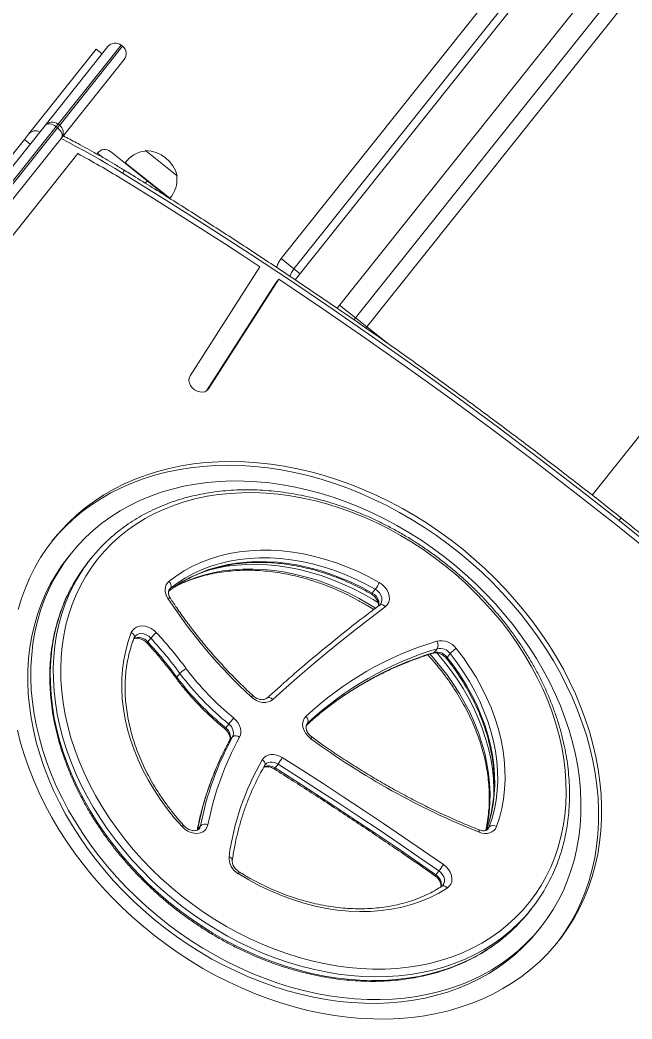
# Model space of a CAD drawing. Header units: millimetres. Extents: x -229914 to 856942, y -268655 to 87212.
# Drawn here: x -136995 to -136669, y 24726 to 25259 of the extents above; entities that cross this region are included whole.
import ezdxf

# ---------------------------------------------------------------- set-up
doc = ezdxf.new("R2010")
doc.units = ezdxf.units.MM

# ---------------------------------------------------------------- blocks, each defined once
blk = doc.blocks.new('Т912NEW')
at = {"color": 7, "linetype": 'Continuous', "lineweight": 15}
for p, q in [((-407.57, 4346.17), (-407.57, 3558.17)), ((-407.56, 4346.17), (-407.56, 3558.17)), ((-398.89, 3558.17), (-398.89, 4346.17)), ((-394.65, 4232.07), (-394.65, 3553.99)), ((-367.85, 3556.04), (-367.85, 4232.07)), ((-544.25, 3594.13), (-545.25, 3594.13)), ((-550.25, 3535.28), (-550.25, 3589.13)), ((-539.25, 3589.13), (-539.25, 3536.4)), ((-550.25, 3584.13), (-554.25, 3584.13)), ((-554.25, 3526.17), (-554.25, 3584.13)), ((-500, 3558.17), (-500, 3557.93)), ((-478.5, 3558.17), (-500, 3558.17)), ((-478.51, 3557.93), (-478.5, 3558.17)), ((-407.56, 3558.17), (-407.57, 3558.17)), ((-407.56, 3558.17), (-398.89, 3558.17)), ((-367.86, 3558.17), (-356.88, 3558.17)), ((-356.88, 3558.17), (-349.15, 3558.17)), ((-394.64, 3479.66), (-401.81, 3548.77)), ((-401.81, 3546.2), (-401.81, 3548.77)), ((-514.25, 3546.17), (-489.25, 3546.17)), ((-474.07, 3546.37), (-504.44, 3546.37)), ((-504.42, 3546.37), (-504.42, 3546.17)), ((-489.25, 3546.17), (-474.99, 3546.17)), ((-406.6, 3478.93), (-413.74, 3547.73)), ((-394.76, 3478.29), (-401.81, 3546.2)), ((-544.25, 3540.28), (-545.25, 3540.28)), ((-545.25, 3538.5), (-545.25, 3034.38)), ((-545.25, 3538.5), (-544.25, 3538.5)), ((-544.25, 3034.38), (-544.25, 3538.5)), ((-519.25, 3541.17), (-519.25, 3540.58)), ((-550.25, 3031.17), (-550.25, 3535.28)), ((-539.25, 3535.14), (-539.25, 3536.02)), ((-539.25, 3535.14), (-539.25, 3031.17)), ((-527.25, 3534.46), (-527.25, 3042.93)), ((-554.25, 3522.65), (-554.25, 3526.17)), ((-550.25, 3522.65), (-554.25, 3522.65)), ((-554.25, 3440.48), (-554.25, 3522.65)), ((-258.51, 3448.87), (-258.51, 3451.44)), ((-212.94, 3444.66), (-212.94, 3447.23)), ((-205.89, 3449.5), (-205.89, 3446.93)), ((-251.34, 3446.91), (-251.42, 3446.34)), ((-387.25, 3369.93), (-387.25, 3367.36)), ((-87.25, 3367.36), (-87.25, 3369.93)), ((-397.25, 3365.43), (-397.25, 3362.86)), ((-77.25, 3362.86), (-77.25, 3365.43)), ((-335.87, 3356.54), (-335.87, 3353.97)), ((-311.94, 3348.89), (-311.94, 3351.46)), ((-138.44, 3352.49), (-138.44, 3355.06)), ((-274.79, 3343.98), (-274.79, 3346.55)), ((-240.92, 3346.2), (-240.92, 3343.63)), ((-268.95, 3342.55), (-268.95, 3339.98)), ((-252.79, 3292.22), (-252.79, 3294.79))]:
    blk.add_line(p, q, dxfattribs=at)
at = {"color": 8, "linetype": 'Continuous', "lineweight": 15}
for p, q in [((-356.88, 3558.17), (-356.88, 4257.84)), ((-349.15, 3558.17), (-349.15, 4257.84)), ((-199.35, 3562.75), (-199.35, 4257.84)), ((-545.25, 3594.13), (-545.25, 3540.28)), ((-544.25, 3540.28), (-544.25, 3594.13)), ((-398.89, 3558.17), (-394.65, 3558.17)), ((-349.15, 3558.17), (-349.18, 3557.29)), ((-349.15, 3558.17), (-335.22, 3558.17)), ((-489.25, 3546.17), (-489.25, 3544.53)), ((-545.25, 3540.28), (-545.25, 3538.5)), ((-544.25, 3538.5), (-544.25, 3540.28)), ((-515.31, 3541.17), (-519.25, 3541.17)), ((-394.64, 3478.93), (-394.64, 3479.66)), ((-132.02, 3388.21), (-132.02, 3390.18)), ((-344.2, 3383.92), (-344.29, 3383.19)), ((-344.2, 3383.92), (-344.2, 3382.59)), ((-242.22, 3373.17), (-242.26, 3372.72)), ((-242.22, 3373.17), (-242.22, 3372.37)), ((-268.93, 3339.77), (-268.95, 3339.98)), ((-252.79, 3292.22), (-252.64, 3291.9))]:
    blk.add_line(p, q, dxfattribs=at)
at = {"color": 7, "linetype": 'Continuous', "lineweight": 15, "flags": 128}
for points in [[(-179.73, 3561.08), (-206.71, 3560.92), (-233.67, 3560.49), (-260.63, 3559.78), (-287.58, 3558.8), (-314.5, 3557.55), (-341.4, 3556.02), (-368.27, 3554.23), (-395.11, 3552.16), (-421.91, 3549.81), (-448.67, 3547.2), (-475.38, 3544.32), (-502.04, 3541.16)], [(-122.8, 3559.57), (-129.91, 3559.93), (-137.02, 3560.24), (-144.13, 3560.5), (-151.25, 3560.71), (-158.37, 3560.88), (-165.49, 3560.99), (-172.61, 3561.06), (-179.73, 3561.08)], [(-179.72, 3558.29), (-207.54, 3558.12), (-235.35, 3557.66), (-263.15, 3556.91), (-290.94, 3555.86), (-318.7, 3554.53), (-346.44, 3552.9), (-374.14, 3550.98), (-401.81, 3548.77)], [(-123.3, 3556.79), (-130.34, 3557.15), (-137.39, 3557.45), (-144.44, 3557.71), (-151.49, 3557.93), (-158.55, 3558.09), (-165.61, 3558.2), (-172.66, 3558.27), (-179.72, 3558.29)], [(-413.74, 3547.73), (-424.67, 3546.73), (-435.58, 3545.68), (-446.49, 3544.59), (-457.4, 3543.45), (-468.29, 3542.26), (-479.18, 3541.03), (-490.06, 3539.76), (-500.92, 3538.44)], [(-545.25, 3538.5), (-546.23, 3538.44), (-547.16, 3538.25), (-548.03, 3537.96), (-548.79, 3537.56), (-549.41, 3537.07), (-549.87, 3536.51), (-550.16, 3535.91), (-550.25, 3535.28)], [(-502.04, 3541.16), (-506.73, 3540.56), (-511.41, 3539.91), (-516.08, 3539.23), (-520.74, 3538.49), (-525.39, 3537.72), (-530.02, 3536.9), (-534.64, 3536.04), (-539.25, 3535.14)], [(-409.25, 3365.43), (-409.08, 3359.48), (-408.55, 3353.54), (-407.67, 3347.62), (-406.45, 3341.74), (-404.88, 3335.91), (-402.96, 3330.14), (-400.71, 3324.43)], [(-360.92, 3273.86), (-355.39, 3269.67), (-349.62, 3265.68), (-343.62, 3261.89), (-337.4, 3258.32), (-330.98, 3254.96), (-324.37, 3251.83), (-317.58, 3248.93), (-310.63, 3246.27), (-303.52, 3243.85), (-296.28, 3241.68), (-288.92, 3239.76), (-281.46, 3238.1), (-273.9, 3236.7), (-266.27, 3235.56), (-258.58, 3234.69), (-250.84, 3234.09), (-243.08, 3233.75), (-235.31, 3233.68), (-227.54, 3233.88), (-219.79, 3234.36), (-212.07, 3235.09), (-204.41, 3236.1), (-196.82, 3237.37), (-189.3, 3238.9), (-181.89, 3240.69), (-174.59, 3242.73), (-167.41, 3245.03), (-160.38, 3247.57), (-153.51, 3250.35), (-146.8, 3253.36), (-140.28, 3256.61), (-133.96, 3260.08), (-127.85, 3263.76), (-121.97, 3267.65), (-116.32, 3271.74), (-110.92, 3276.02), (-105.77, 3280.49), (-100.89, 3285.13), (-96.3, 3289.93), (-91.99, 3294.88), (-87.97, 3299.98), (-84.26, 3305.22), (-80.87, 3310.58), (-77.79, 3316.05), (-75.04, 3321.62), (-72.62, 3327.28), (-70.54, 3333.01), (-68.8, 3338.82), (-67.4, 3344.68), (-66.35, 3350.58), (-65.65, 3356.51), (-65.3, 3362.46), (-65.3, 3368.41), (-65.65, 3374.36), (-66.35, 3380.29), (-67.4, 3386.19), (-68.8, 3392.05), (-70.54, 3397.86), (-72.62, 3403.59), (-75.04, 3409.25), (-77.79, 3414.82), (-80.87, 3420.29), (-84.26, 3425.65), (-87.97, 3430.88), (-91.99, 3435.98), (-96.3, 3440.94), (-100.89, 3445.74), (-105.77, 3450.38), (-110.92, 3454.85), (-116.32, 3459.13), (-121.97, 3463.22), (-127.85, 3467.11), (-133.96, 3470.79), (-140.28, 3474.26), (-146.8, 3477.5), (-153.51, 3480.52), (-160.38, 3483.3), (-167.41, 3485.84), (-174.59, 3488.14), (-181.89, 3490.18), (-189.3, 3491.97), (-196.82, 3493.5), (-204.41, 3494.77), (-212.07, 3495.77), (-219.79, 3496.51), (-227.54, 3496.98), (-235.31, 3497.18), (-243.08, 3497.12), (-250.84, 3496.78), (-258.58, 3496.18), (-266.27, 3495.31), (-273.9, 3494.17), (-281.46, 3492.77), (-288.92, 3491.11), (-296.28, 3489.19), (-303.52, 3487.02), (-310.63, 3484.6), (-317.58, 3481.94), (-324.37, 3479.04), (-330.98, 3475.91), (-337.4, 3472.55), (-343.62, 3468.98), (-349.62, 3465.19), (-355.39, 3461.2), (-360.92, 3457.01), (-366.19, 3452.64), (-371.21, 3448.08), (-375.94, 3443.36), (-380.4, 3438.48), (-384.56, 3433.45), (-388.42, 3428.28), (-391.98, 3422.99), (-395.21, 3417.57), (-398.13, 3412.05), (-400.71, 3406.43), (-402.96, 3400.73), (-404.88, 3394.96), (-406.45, 3389.13), (-407.67, 3383.25), (-408.55, 3377.33), (-409.08, 3371.39), (-409.25, 3365.43)], [(-65.26, 3364.15), (-65.3, 3365.84), (-65.65, 3371.79), (-66.35, 3377.72), (-67.4, 3383.62), (-68.8, 3389.48), (-70.54, 3395.28), (-72.62, 3401.02), (-75.04, 3406.68), (-77.79, 3412.25), (-80.87, 3417.72), (-84.26, 3423.08), (-87.97, 3428.31), (-91.99, 3433.41), (-96.3, 3438.37), (-100.89, 3443.17), (-105.77, 3447.81), (-110.92, 3452.27), (-116.32, 3456.56), (-121.97, 3460.65), (-127.85, 3464.54), (-133.96, 3468.22), (-140.28, 3471.69), (-146.8, 3474.93), (-153.51, 3477.95), (-160.38, 3480.73), (-167.41, 3483.27), (-174.59, 3485.57), (-181.89, 3487.61), (-189.3, 3489.4), (-196.82, 3490.93), (-204.41, 3492.2), (-212.07, 3493.2), (-219.79, 3493.94), (-227.54, 3494.41), (-235.31, 3494.61), (-243.08, 3494.55), (-250.84, 3494.21), (-258.58, 3493.61), (-266.27, 3492.73), (-273.9, 3491.6), (-281.46, 3490.2), (-288.92, 3488.54), (-296.28, 3486.62), (-303.52, 3484.45), (-310.63, 3482.03), (-317.58, 3479.37), (-324.37, 3476.47), (-330.98, 3473.34), (-337.4, 3469.98), (-343.62, 3466.41), (-349.62, 3462.62), (-355.39, 3458.63), (-360.92, 3454.44), (-366.19, 3450.06), (-371.21, 3445.51), (-375.94, 3440.79), (-380.4, 3435.91), (-384.56, 3430.88), (-388.42, 3425.71), (-391.98, 3420.41), (-395.21, 3415), (-398.13, 3409.48), (-400.71, 3403.86), (-402.96, 3398.16), (-404.88, 3392.39), (-406.45, 3386.56), (-407.67, 3380.68), (-408.55, 3374.76), (-409.08, 3368.82), (-409.24, 3364.15)], [(-397.25, 3365.43), (-397.08, 3359.69), (-396.55, 3353.96), (-395.67, 3348.25), (-394.45, 3342.58), (-392.87, 3336.96), (-390.96, 3331.4), (-388.71, 3325.92), (-386.13, 3320.53), (-383.22, 3315.23), (-379.98, 3310.05), (-376.44, 3304.98), (-372.58, 3300.05), (-368.44, 3295.26), (-364, 3290.63), (-359.28, 3286.16), (-354.3, 3281.87), (-349.05, 3277.76), (-343.57, 3273.84), (-337.85, 3270.12), (-331.9, 3266.61), (-325.75, 3263.32), (-319.41, 3260.26), (-312.88, 3257.42), (-306.19, 3254.83), (-299.35, 3252.47), (-292.37, 3250.37), (-285.27, 3248.52), (-278.06, 3246.92), (-270.76, 3245.59), (-263.39, 3244.51), (-255.96, 3243.71), (-248.5, 3243.17), (-241, 3242.9), (-233.5, 3242.9), (-226.01, 3243.17), (-218.54, 3243.71), (-211.11, 3244.51), (-203.74, 3245.59), (-196.45, 3246.92), (-189.24, 3248.52), (-182.14, 3250.37), (-175.16, 3252.47), (-168.31, 3254.83), (-161.62, 3257.42), (-155.1, 3260.26), (-148.75, 3263.32), (-142.6, 3266.61), (-136.66, 3270.12), (-130.94, 3273.84), (-125.45, 3277.76), (-120.21, 3281.87), (-115.22, 3286.16), (-110.51, 3290.63), (-106.07, 3295.26), (-101.92, 3300.05), (-98.07, 3304.98), (-94.52, 3310.05), (-91.29, 3315.23), (-88.38, 3320.53), (-85.79, 3325.92), (-83.54, 3331.4), (-81.63, 3336.96), (-80.06, 3342.58), (-78.83, 3348.25), (-77.95, 3353.96), (-77.43, 3359.69), (-77.25, 3365.43), (-77.43, 3371.18), (-77.95, 3376.91), (-78.83, 3382.62), (-80.06, 3388.29), (-81.63, 3393.91), (-83.54, 3399.46), (-85.79, 3404.95), (-88.38, 3410.34), (-91.29, 3415.64), (-94.52, 3420.82), (-98.07, 3425.89), (-101.92, 3430.82), (-106.07, 3435.6), (-110.51, 3440.24), (-115.22, 3444.71), (-120.21, 3449), (-125.45, 3453.11), (-130.94, 3457.03), (-136.66, 3460.75), (-142.6, 3464.25), (-148.75, 3467.54), (-155.1, 3470.61), (-161.62, 3473.44), (-168.31, 3476.04), (-175.16, 3478.39), (-182.14, 3480.5), (-189.24, 3482.35), (-196.45, 3483.95), (-203.74, 3485.28), (-211.11, 3486.35), (-218.54, 3487.16), (-226.01, 3487.7), (-233.5, 3487.97), (-241, 3487.97), (-248.5, 3487.7), (-255.96, 3487.16), (-263.39, 3486.35), (-270.76, 3485.28), (-278.06, 3483.95), (-285.27, 3482.35), (-292.37, 3480.5), (-299.35, 3478.39), (-306.19, 3476.04), (-312.88, 3473.44), (-319.41, 3470.61), (-325.75, 3467.54), (-331.9, 3464.25), (-337.85, 3460.75), (-343.57, 3457.03), (-349.05, 3453.11), (-354.3, 3449), (-359.28, 3444.71), (-364, 3440.24), (-368.44, 3435.6), (-372.58, 3430.82), (-376.44, 3425.89), (-379.98, 3420.82), (-383.22, 3415.64), (-386.13, 3410.34), (-388.71, 3404.95), (-390.96, 3399.46), (-392.87, 3393.91), (-394.45, 3388.29), (-395.67, 3382.62), (-396.55, 3376.91), (-397.08, 3371.18), (-397.25, 3365.43)], [(-90.25, 3371.86), (-90.43, 3377.39), (-90.96, 3382.9), (-91.84, 3388.39), (-93.08, 3393.83), (-94.66, 3399.22), (-96.58, 3404.55), (-98.84, 3409.8), (-101.44, 3414.96), (-104.37, 3420.01), (-107.61, 3424.95), (-111.17, 3429.75), (-115.03, 3434.42), (-119.18, 3438.94), (-123.62, 3443.3), (-128.33, 3447.49), (-133.31, 3451.49), (-138.53, 3455.3), (-144, 3458.91), (-149.68, 3462.31), (-155.58, 3465.49), (-161.68, 3468.45), (-167.96, 3471.17), (-174.4, 3473.66), (-181, 3475.9), (-187.73, 3477.89), (-194.58, 3479.62), (-201.53, 3481.1), (-208.57, 3482.31), (-215.68, 3483.25), (-222.84, 3483.93), (-230.04, 3484.33), (-237.25, 3484.47), (-244.46, 3484.33), (-251.66, 3483.93), (-258.82, 3483.25), (-265.93, 3482.31), (-272.97, 3481.1), (-279.92, 3479.62), (-286.77, 3477.89), (-293.51, 3475.9), (-300.1, 3473.66), (-306.55, 3471.17), (-312.82, 3468.45), (-318.92, 3465.49), (-324.82, 3462.31), (-330.51, 3458.91), (-335.97, 3455.3), (-341.2, 3451.49), (-346.17, 3447.49), (-350.88, 3443.3), (-355.32, 3438.94), (-359.48, 3434.42), (-363.34, 3429.75), (-366.89, 3424.95), (-370.14, 3420.01), (-373.06, 3414.96), (-375.66, 3409.8), (-377.92, 3404.55), (-379.85, 3399.22), (-381.43, 3393.83), (-382.66, 3388.39), (-383.54, 3382.9), (-384.07, 3377.39), (-384.25, 3371.86), (-384.07, 3366.34), (-383.54, 3360.82), (-382.66, 3355.34), (-381.43, 3349.89), (-379.85, 3344.5), (-377.92, 3339.17), (-375.66, 3333.92), (-373.06, 3328.77), (-370.14, 3323.72), (-366.89, 3318.78), (-363.34, 3313.97), (-359.48, 3309.3), (-355.32, 3304.78), (-350.88, 3300.42), (-346.17, 3296.24), (-341.2, 3292.24), (-335.97, 3288.42), (-330.51, 3284.81), (-324.82, 3281.41), (-318.92, 3278.23), (-312.82, 3275.27), (-306.55, 3272.55), (-300.1, 3270.07), (-293.51, 3267.83), (-286.77, 3265.84), (-279.92, 3264.1), (-272.97, 3262.63), (-265.93, 3261.42), (-258.82, 3260.47), (-251.66, 3259.8), (-244.46, 3259.39), (-237.25, 3259.25), (-230.04, 3259.39), (-222.84, 3259.8), (-215.68, 3260.47), (-208.57, 3261.42), (-201.53, 3262.63), (-194.58, 3264.1), (-187.73, 3265.84), (-181, 3267.83), (-174.4, 3270.07), (-167.96, 3272.55), (-161.68, 3275.27), (-155.58, 3278.23), (-149.68, 3281.41), (-144, 3284.81), (-138.53, 3288.42), (-133.31, 3292.24), (-128.33, 3296.24), (-123.62, 3300.42), (-119.18, 3304.78), (-115.03, 3309.3), (-111.17, 3313.97), (-107.61, 3318.78), (-104.37, 3323.72), (-101.44, 3328.77), (-98.84, 3333.92), (-96.58, 3339.17), (-94.66, 3344.5), (-93.08, 3349.89), (-91.84, 3355.34), (-90.96, 3360.82), (-90.43, 3366.34), (-90.25, 3371.86)], [(-406.6, 3478.93), (-406.27, 3477.75), (-405.56, 3476.68), (-404.51, 3475.79), (-403.2, 3475.14), (-401.71, 3474.77), (-400.14, 3474.71), (-398.61, 3474.96), (-397.22, 3475.51), (-396.05, 3476.31), (-395.2, 3477.32), (-394.72, 3478.46), (-394.64, 3479.66)], [(-347.16, 3386.24), (-345.9, 3391.04), (-344.29, 3395.78), (-342.33, 3400.44), (-340.01, 3405.01), (-337.36, 3409.47), (-334.39, 3413.8), (-331.09, 3418), (-327.48, 3422.04), (-323.58, 3425.92), (-319.39, 3429.62), (-314.93, 3433.13), (-310.22, 3436.44), (-305.27, 3439.54), (-300.09, 3442.42), (-294.71, 3445.06), (-289.14, 3447.46), (-283.39, 3449.62), (-277.5, 3451.52), (-271.47, 3453.15), (-265.33, 3454.52), (-259.1, 3455.62)], [(-259.1, 3455.62), (-257.15, 3455.75), (-255.2, 3455.56), (-253.36, 3455.04), (-251.7, 3454.24), (-250.32, 3453.17), (-249.26, 3451.9), (-248.59, 3450.49), (-248.34, 3449), (-248.51, 3447.51)], [(-205.02, 3453.63), (-198.96, 3452.08), (-193.03, 3450.27), (-187.24, 3448.2), (-181.61, 3445.88), (-176.17, 3443.32), (-170.93, 3440.52), (-165.9, 3437.5), (-161.11, 3434.26), (-156.57, 3430.82), (-152.3, 3427.18), (-148.3, 3423.36), (-144.59, 3419.37), (-141.19, 3415.23), (-138.11, 3410.95), (-135.35, 3406.53), (-132.93, 3402), (-130.84, 3397.38), (-129.11, 3392.67)], [(-258.51, 3451.44), (-264.58, 3450.37), (-270.55, 3449.04), (-276.42, 3447.45), (-282.15, 3445.6), (-287.74, 3443.5), (-293.16, 3441.16), (-298.4, 3438.59), (-303.44, 3435.79), (-308.26, 3432.78), (-312.84, 3429.56), (-317.18, 3426.14), (-321.26, 3422.54), (-325.05, 3418.76), (-328.56, 3414.83), (-331.77, 3410.74), (-334.67, 3406.53), (-337.25, 3402.19), (-339.5, 3397.74), (-341.41, 3393.21), (-342.98, 3388.6), (-344.2, 3383.92)], [(-248.51, 3447.51), (-250.93, 3438.05), (-253.22, 3428.57), (-255.41, 3419.08), (-257.48, 3409.57), (-259.43, 3400.05), (-261.28, 3390.52), (-263, 3380.97), (-264.61, 3371.41)], [(-132.02, 3390.18), (-133.71, 3394.76), (-135.73, 3399.26), (-138.09, 3403.67), (-140.78, 3407.97), (-143.78, 3412.14), (-147.09, 3416.17), (-150.69, 3420.05), (-154.58, 3423.76), (-158.74, 3427.3), (-163.16, 3430.65), (-167.82, 3433.8), (-172.71, 3436.75), (-177.81, 3439.47), (-183.11, 3441.96), (-188.58, 3444.22), (-194.22, 3446.23), (-199.99, 3447.99), (-205.89, 3449.5)], [(-205.89, 3446.93), (-199.99, 3445.42), (-194.22, 3443.66), (-188.58, 3441.65), (-183.11, 3439.39), (-177.81, 3436.9), (-172.71, 3434.17), (-167.82, 3431.23), (-163.16, 3428.08), (-158.74, 3424.73), (-154.58, 3421.19), (-150.69, 3417.48), (-147.09, 3413.6), (-143.78, 3409.56), (-140.78, 3405.39), (-138.09, 3401.1), (-135.73, 3396.69), (-133.71, 3392.19), (-132.02, 3387.61)], [(-129.11, 3392.67), (-128.86, 3391.44), (-128.9, 3390.2), (-129.23, 3388.98), (-129.84, 3387.83), (-130.71, 3386.78), (-131.81, 3385.87), (-133.1, 3385.12), (-134.55, 3384.57)], [(-341.87, 3378.75), (-343.19, 3379.29), (-344.37, 3379.99), (-345.38, 3380.83), (-346.2, 3381.79), (-346.8, 3382.84), (-347.17, 3383.95), (-347.29, 3385.1), (-347.16, 3386.24)], [(-267.59, 3369.76), (-265.97, 3379.34), (-265.7, 3380.9)], [(-235.77, 3367.72), (-237.71, 3367.81), (-239.58, 3368.2), (-241.3, 3368.9), (-242.79, 3369.86), (-243.96, 3371.05), (-244.78, 3372.4), (-245.2, 3373.86), (-245.2, 3375.35)], [(-264.61, 3371.41), (-264.99, 3370.11), (-265.69, 3368.9), (-266.68, 3367.8), (-267.92, 3366.88), (-269.37, 3366.15), (-270.98, 3365.65), (-272.68, 3365.4), (-274.41, 3365.4)], [(-397.25, 3362.86), (-397.08, 3357.12), (-396.55, 3351.39), (-395.67, 3345.68), (-394.45, 3340.01), (-392.87, 3334.39), (-390.96, 3328.83), (-388.71, 3323.35), (-386.13, 3317.96), (-383.22, 3312.66), (-379.98, 3307.47), (-376.44, 3302.41), (-372.58, 3297.48), (-368.44, 3292.69), (-364, 3288.06), (-359.28, 3283.59), (-354.3, 3279.3), (-349.05, 3275.18), (-343.57, 3271.27), (-337.85, 3267.55), (-331.9, 3264.04), (-325.75, 3260.75), (-319.41, 3257.69), (-312.88, 3254.85), (-306.19, 3252.26), (-299.35, 3249.9), (-292.37, 3247.8), (-285.27, 3245.94), (-278.06, 3244.35), (-270.76, 3243.01), (-263.39, 3241.94), (-255.96, 3241.14), (-248.5, 3240.6), (-241, 3240.33), (-233.5, 3240.33), (-226.01, 3240.6), (-218.54, 3241.14), (-211.11, 3241.94), (-203.74, 3243.01), (-196.45, 3244.35), (-189.24, 3245.94), (-182.14, 3247.8), (-175.16, 3249.9), (-168.31, 3252.26), (-161.62, 3254.85), (-155.1, 3257.69), (-148.75, 3260.75), (-142.6, 3264.04), (-136.66, 3267.55), (-130.94, 3271.27), (-125.45, 3275.18), (-120.21, 3279.3), (-115.22, 3283.59), (-110.51, 3288.06), (-106.07, 3292.69), (-101.92, 3297.48), (-98.07, 3302.41), (-94.52, 3307.47), (-91.29, 3312.66), (-88.38, 3317.96), (-85.79, 3323.35), (-83.54, 3328.83), (-81.63, 3334.39), (-80.06, 3340.01), (-78.83, 3345.68), (-77.95, 3351.39), (-77.43, 3357.12), (-77.25, 3362.86)], [(-345.81, 3352.39), (-346.05, 3353.75), (-345.92, 3355.12), (-345.44, 3356.45), (-344.63, 3357.68), (-343.52, 3358.76), (-342.14, 3359.64), (-340.57, 3360.31), (-338.85, 3360.71), (-337.07, 3360.85), (-335.28, 3360.72)], [(-241.35, 3350.4), (-228.56, 3351.77), (-215.75, 3353.07), (-202.93, 3354.29), (-190.11, 3355.44), (-177.26, 3356.51), (-164.41, 3357.51), (-151.55, 3358.43), (-138.68, 3359.28)], [(-138.68, 3359.28), (-136.78, 3359.24), (-134.94, 3358.9), (-133.22, 3358.27), (-131.72, 3357.38), (-130.5, 3356.27), (-129.6, 3354.99), (-129.08, 3353.59), (-128.96, 3352.14), (-129.23, 3350.7)], [(-260.22, 3288.28), (-266.36, 3289.41), (-272.41, 3290.81), (-278.35, 3292.46), (-284.15, 3294.37), (-289.8, 3296.53), (-295.29, 3298.93), (-300.59, 3301.57), (-305.68, 3304.43), (-310.56, 3307.5), (-315.2, 3310.79), (-319.59, 3314.27), (-323.72, 3317.93), (-327.56, 3321.77), (-331.12, 3325.77), (-334.38, 3329.91), (-337.32, 3334.2), (-339.95, 3338.6), (-342.24, 3343.11), (-344.2, 3347.71), (-345.81, 3352.39)], [(-138.44, 3355.06), (-151.28, 3354.21), (-164.12, 3353.29), (-176.95, 3352.3), (-189.77, 3351.23), (-202.58, 3350.08), (-215.37, 3348.86), (-228.15, 3347.57), (-240.92, 3346.2)], [(-240.92, 3343.63), (-228.15, 3345), (-215.37, 3346.29), (-202.58, 3347.51), (-189.77, 3348.66), (-176.95, 3349.73), (-164.12, 3350.72), (-151.28, 3351.64), (-138.44, 3352.49)], [(-274.74, 3350.77), (-273.15, 3350.64), (-271.62, 3350.3), (-270.18, 3349.76), (-268.9, 3349.02), (-267.81, 3348.13), (-266.94, 3347.1), (-266.32, 3345.97), (-265.97, 3344.77)], [(-249.01, 3342.82), (-249.04, 3344.14), (-248.73, 3345.44), (-248.1, 3346.68), (-247.18, 3347.79), (-246, 3348.76), (-244.6, 3349.53), (-243.03, 3350.09), (-241.35, 3350.4)], [(-129.23, 3350.7), (-131.04, 3345.87), (-133.21, 3341.14), (-135.75, 3336.51), (-138.63, 3332.01), (-141.86, 3327.64), (-145.42, 3323.42), (-149.29, 3319.37), (-153.46, 3315.51), (-157.93, 3311.84), (-162.67, 3308.37), (-167.66, 3305.12), (-172.9, 3302.11), (-178.36, 3299.33), (-184.02, 3296.81), (-189.87, 3294.54), (-195.88, 3292.55), (-202.03, 3290.82), (-208.3, 3289.38), (-214.68, 3288.22), (-221.13, 3287.35)], [(-250, 3297.57), (-249.48, 3296.14), (-249.38, 3294.66), (-249.69, 3293.19), (-250.4, 3291.81), (-251.48, 3290.58), (-252.88, 3289.56), (-254.54, 3288.79), (-256.37, 3288.3), (-258.29, 3288.13), (-260.22, 3288.28)]]:
    blk.add_lwpolyline(points, dxfattribs=at)
at = {"color": 8, "linetype": 'Continuous', "lineweight": 15, "flags": 128}
for points in [[(-539.33, 3535.86), (-539.35, 3535.91), (-539.63, 3536.51), (-540.09, 3537.07), (-540.72, 3537.56), (-541.47, 3537.96), (-542.34, 3538.25), (-543.28, 3538.44), (-544.25, 3538.5)], [(-344.06, 3381.96), (-342.98, 3386.02), (-341.41, 3390.64), (-339.5, 3395.17), (-337.25, 3399.62), (-334.67, 3403.95), (-331.77, 3408.17), (-328.56, 3412.26), (-325.05, 3416.19), (-321.26, 3419.97), (-317.18, 3423.57), (-312.84, 3426.99), (-308.26, 3430.21), (-303.44, 3433.22), (-298.4, 3436.02), (-293.16, 3438.59), (-287.74, 3440.93), (-282.15, 3443.03), (-276.42, 3444.87), (-270.55, 3446.47), (-264.58, 3447.8), (-258.51, 3448.87)], [(-258.65, 3448.15), (-258.61, 3448.18), (-258.56, 3448.3), (-258.53, 3448.53), (-258.51, 3448.87)], [(-251.34, 3446.89), (-251.35, 3447.15), (-251.6, 3448.26), (-252.19, 3449.29), (-253.1, 3450.18), (-254.25, 3450.87), (-255.6, 3451.33), (-257.05, 3451.52), (-258.51, 3451.44)], [(-258.51, 3448.87), (-257.05, 3448.95), (-255.6, 3448.76), (-254.25, 3448.3), (-253.1, 3447.61), (-252.19, 3446.72), (-251.6, 3445.69), (-251.54, 3445.54)], [(-251.42, 3446.34), (-251.4, 3446.4), (-251.23, 3446.73), (-250.96, 3447.02), (-250.59, 3447.26), (-250.15, 3447.43), (-249.64, 3447.53), (-249.09, 3447.56), (-248.51, 3447.51)], [(-342.62, 3386.94), (-342.49, 3387.22), (-340.26, 3391.69), (-337.71, 3396.07), (-334.84, 3400.32), (-331.66, 3404.45), (-328.19, 3408.43), (-324.43, 3412.26), (-320.39, 3415.92), (-316.09, 3419.4), (-311.55, 3422.69), (-306.77, 3425.79), (-301.77, 3428.67), (-296.57, 3431.33), (-291.19, 3433.76), (-285.63, 3435.96), (-279.92, 3437.92), (-274.08, 3439.63), (-268.12, 3441.08), (-262.06, 3442.28), (-255.93, 3443.21), (-252.13, 3443.66)], [(-252.68, 3446.81), (-255.93, 3446.43), (-262.06, 3445.49), (-268.12, 3444.3), (-274.08, 3442.84), (-279.92, 3441.13), (-285.63, 3439.18), (-291.19, 3436.98), (-296.57, 3434.54), (-301.77, 3431.88), (-306.77, 3429), (-311.55, 3425.91), (-316.09, 3422.62), (-320.39, 3419.14), (-324.43, 3415.47), (-328.19, 3411.65), (-331.66, 3407.66), (-334.84, 3403.54), (-335.13, 3403.13)], [(-214.13, 3442.56), (-212.44, 3442.28), (-206.38, 3441.08), (-200.43, 3439.63), (-194.58, 3437.92), (-188.87, 3435.96), (-183.32, 3433.76), (-177.93, 3431.33), (-172.73, 3428.67), (-167.73, 3425.79), (-162.95, 3422.69), (-158.41, 3419.4), (-154.11, 3415.92), (-150.08, 3412.26), (-146.32, 3408.43), (-142.84, 3404.45), (-139.66, 3400.32), (-136.79, 3396.07), (-134.24, 3391.69), (-132.25, 3387.74)], [(-212.94, 3444.66), (-213, 3444.3), (-213.12, 3444.03)], [(-139.14, 3402.81), (-139.66, 3403.54), (-142.84, 3407.66), (-146.32, 3411.65), (-150.08, 3415.47), (-154.11, 3419.14), (-158.41, 3422.62), (-162.95, 3425.91), (-167.73, 3429), (-172.73, 3431.88), (-177.93, 3434.54), (-183.32, 3436.98), (-188.87, 3439.18), (-194.58, 3441.13), (-200.43, 3442.84), (-206.38, 3444.3), (-211.66, 3445.35)], [(-205.7, 3446.21), (-205.74, 3446.23), (-205.82, 3446.36), (-205.87, 3446.6), (-205.89, 3446.93)], [(-131.84, 3389.04), (-131.85, 3389.36), (-132.02, 3390.18)], [(-135.42, 3385.51), (-135.33, 3385.52), (-135.16, 3385.43), (-134.97, 3385.24), (-134.77, 3384.95), (-134.55, 3384.57)], [(-341.87, 3378.75), (-341.63, 3379.12), (-341.41, 3379.41), (-341.2, 3379.6), (-341.02, 3379.68), (-340.92, 3379.67)], [(-264.61, 3371.41), (-265.19, 3371.43), (-265.75, 3371.37), (-266.27, 3371.24), (-266.72, 3371.04), (-267.09, 3370.79), (-267.36, 3370.48), (-267.53, 3370.13), (-267.57, 3369.99)], [(-335.87, 3356.54), (-337.36, 3356.62), (-338.83, 3356.42), (-340.19, 3355.95), (-341.36, 3355.23), (-342.26, 3354.31), (-342.84, 3353.26), (-343.05, 3352.12), (-343.05, 3352.04)], [(-385.78, 3351.28), (-385.68, 3350.76), (-384.46, 3345.29), (-382.89, 3339.86), (-380.99, 3334.51), (-378.75, 3329.22), (-376.18, 3324.03), (-373.28, 3318.94), (-370.07, 3313.96), (-366.55, 3309.11), (-362.72, 3304.39), (-358.6, 3299.82), (-354.2, 3295.41), (-349.53, 3291.17), (-344.59, 3287.1), (-339.4, 3283.22), (-333.98, 3279.54), (-328.33, 3276.06), (-322.46, 3272.8), (-316.4, 3269.75), (-310.15, 3266.94), (-303.73, 3264.36), (-297.16, 3262.02), (-290.44, 3259.92), (-283.6, 3258.08), (-276.66, 3256.49), (-269.62, 3255.16), (-262.51, 3254.1), (-255.33, 3253.29), (-248.12, 3252.76), (-240.88, 3252.49), (-233.63, 3252.49), (-226.39, 3252.76), (-219.17, 3253.29), (-212, 3254.1), (-204.88, 3255.16), (-197.85, 3256.49), (-190.9, 3258.08), (-184.06, 3259.92), (-177.35, 3262.02), (-170.77, 3264.36), (-164.35, 3266.94), (-158.11, 3269.75), (-152.04, 3272.8), (-146.18, 3276.06), (-140.53, 3279.54), (-135.1, 3283.22), (-129.91, 3287.1), (-124.98, 3291.17), (-120.3, 3295.41), (-115.9, 3299.82), (-111.78, 3304.39), (-107.96, 3309.11), (-104.43, 3313.96), (-101.22, 3318.94), (-98.33, 3324.03), (-95.76, 3329.22), (-93.51, 3334.51), (-91.61, 3339.86), (-90.05, 3345.29), (-88.83, 3350.76), (-88.58, 3352.08)], [(-88.57, 3354.71), (-88.83, 3353.33), (-90.05, 3347.86), (-91.61, 3342.43), (-93.51, 3337.08), (-95.76, 3331.79), (-98.33, 3326.6), (-101.22, 3321.51), (-104.43, 3316.53), (-107.96, 3311.68), (-111.78, 3306.96), (-115.9, 3302.39), (-120.3, 3297.98), (-124.98, 3293.74), (-129.91, 3289.67), (-135.1, 3285.79), (-140.53, 3282.11), (-146.18, 3278.63), (-152.04, 3275.37), (-158.11, 3272.32), (-164.35, 3269.51), (-170.77, 3266.93), (-177.35, 3264.59), (-184.06, 3262.49), (-190.9, 3260.65), (-197.85, 3259.06), (-204.88, 3257.73), (-212, 3256.67), (-219.17, 3255.86), (-226.39, 3255.33), (-233.63, 3255.06), (-240.88, 3255.06), (-248.12, 3255.33), (-255.33, 3255.86), (-262.51, 3256.67), (-269.62, 3257.73), (-276.66, 3259.06), (-283.6, 3260.65), (-290.44, 3262.49), (-297.16, 3264.59), (-303.73, 3266.93), (-310.15, 3269.51), (-316.4, 3272.32), (-322.46, 3275.37), (-328.33, 3278.63), (-333.98, 3282.11), (-339.4, 3285.79), (-344.59, 3289.67), (-349.53, 3293.74), (-354.2, 3297.98), (-358.6, 3302.39), (-362.72, 3306.96), (-366.55, 3311.68), (-370.07, 3316.53), (-373.28, 3321.51), (-376.18, 3326.6), (-378.75, 3331.79), (-380.99, 3337.08), (-382.89, 3342.43), (-384.46, 3347.86), (-385.68, 3353.33), (-385.77, 3353.85)], [(-345.81, 3352.39), (-345.24, 3352.45), (-344.7, 3352.44), (-344.19, 3352.35), (-343.75, 3352.19), (-343.39, 3351.97), (-343.12, 3351.68), (-342.95, 3351.35), (-342.95, 3351.34)], [(-335.87, 3353.97), (-335.86, 3353.63), (-335.82, 3353.4), (-335.77, 3353.27), (-335.73, 3353.25)], [(-131.95, 3350.49), (-132.1, 3351.5), (-132.58, 3352.53), (-133.36, 3353.44), (-134.4, 3354.18), (-135.65, 3354.72), (-137.02, 3355.02), (-138.44, 3355.06)], [(-240.92, 3346.2), (-242.04, 3345.99), (-243.09, 3345.62), (-244.02, 3345.1), (-244.81, 3344.46), (-245.42, 3343.71), (-245.84, 3342.89), (-246.05, 3342.02), (-246.07, 3341.65)], [(-129.23, 3350.7), (-129.8, 3350.77), (-130.34, 3350.77), (-130.84, 3350.69), (-131.28, 3350.53), (-131.65, 3350.31), (-131.91, 3350.03), (-132.07, 3349.72)], [(-246.04, 3341.32), (-246.09, 3341.51), (-246.26, 3341.86), (-246.53, 3342.17), (-246.9, 3342.43), (-247.35, 3342.63), (-247.87, 3342.77), (-248.43, 3342.83), (-249.01, 3342.82)], [(-252.36, 3293.06), (-252.4, 3293.59), (-252.79, 3294.79)]]:
    blk.add_lwpolyline(points, dxfattribs=at)
at = {"color": 7, "linetype": 'Continuous', "lineweight": 15}
for centre, radius, start, end in [((-545.25, 3589.13), 5, 90, 180), ((-544.25, 3589.13), 5, 0, 90), ((-489.25, 3544.36), 17.5, 52.1, 127.9), ((-489.25, 3547.17), 15.21, 134.9558, 183.0153), ((-489.25, 3547.17), 15.21, 356.9847, 45.0442), ((-514.25, 3541.17), 5, 90, 180), ((-545.25, 3535.28), 5, 90, 180), ((-544.25, 3535.28), 5, 8.7202, 90), ((-440.65, 3050.08), 492.06, 97.0359, 100.1367), ((-549.25, 3526.17), 5, 101.537, 180), ((-277.99, 3450.83), 19.49, 1.782, 14.2239), ((-207.7, 3443.8), 10.18, 74.7872, 140.948), ((-192.67, 3448.88), 13.24, 158.968, 177.302), ((-70.33, 3349.5), 176.78, 145.2658, 171.5917), ((-69.26, 3347.61), 174.84, 145.2651, 171.592), ((-216.82, 3446.46), 3.95, 11.178, 72.1004), ((-207.67, 3442.95), 6.79, 74.7903, 140.9487), ((-207.67, 3440.38), 6.79, 74.7903, 140.9487), ((-128.86, 3389.43), 3.25, 94.4316, 166.6378), ((-298.83, 3369.93), 88.42, 169.542, 190.4818), ((-347.17, 3383.18), 3.05, 13.9955, 89.896), ((-252.35, 3779.93), 412.54, 272.3042, 286.5917), ((-175.76, 3369.91), 88.51, 0.0126, 10.0089), ((-254.03, 3645.41), 280.75, 251.7689, 265.8372), ((-245.03, 3372.45), 2.9, 14.392, 93.4227), ((-298.62, 3367.39), 88.63, 180.0186, 190.4719), ((-175.83, 3367.39), 88.58, 350.0465, 359.9847), ((-175.79, 3369.96), 88.54, 350.0856, 359.986), ((-316.46, 3355.92), 19.42, 165.7099, 178.1928), ((-368.59, 3143.45), 215.58, 74.7659, 81.27), ((-368.58, 3143.85), 219.41, 74.7747, 81.2694), ((-185.15, 3354.46), 46.71, 0.7321, 5.9173), ((-368.62, 3140.75), 215.71, 74.7679, 81.268), ((-272.9, 3503.86), 157.32, 255.6304, 269.3099), ((-272.9, 3504.17), 153.41, 255.636, 269.3133), ((-272.9, 3501.26), 157.29, 255.6291, 269.3111), ((-45.51, 3345.87), 229.29, 178.7738, 179.8299), ((-274.36, 3340.91), 5.66, 16.8464, 94.398), ((-267.71, 3345.59), 26.79, 1.2892, 10.3327), ((-274.36, 3338.34), 5.66, 16.8464, 94.398), ((-266.08, 3341.82), 2.96, 87.8689, 165.7503), ((-107.46, 3370.58), 163.9, 189.8488, 207.5437), ((-106.36, 3372.48), 161.99, 189.8473, 207.5448), ((-109.05, 3363.75), 141.51, 188.5074, 210.7781), ((-107.46, 3368.01), 163.9, 189.8488, 207.5437), ((-249.25, 3294.03), 3.62, 101.9257, 167.7895), ((-222.68, 3296.97), 9.75, 215.3173, 279.1519)]:
    blk.add_arc(centre, radius, start, end, dxfattribs=at)
at = {"color": 8, "linetype": 'Continuous', "lineweight": 15}
for centre, radius, start, end in [((-388.54, 3561.53), 208.81, 359.8774, 0.3674), ((-504.78, 3541.18), 2.74, 359.5514, 39.0816), ((-69.13, 3344.97), 174.99, 145.2705, 171.2189), ((-239.79, 3367.8), 4.03, 358.9866, 14.3441), ((-272.01, 3365.45), 2.4, 155.0741, 181.2211), ((-337.26, 3347.87), 6.25, 77.1814, 152.9177), ((-140.04, 3352.26), 1.62, 342.7307, 7.9734), ((-137.61, 3346.5), 6.04, 25.366, 97.8684), ((-267.29, 3343.75), 7.51, 178.2935, 183.6525), ((-240.67, 3337.96), 5.67, 92.5508, 157.5641), ((-241.93, 3343.4), 1.03, 331.9046, 12.3548), ((-258.59, 3288.15), 1.63, 134.8198, 175.5931), ((-229.61, 3289.39), 2.2, 44.9765, 117.7815), ((-222.89, 3287.37), 1.76, 359.3092, 35.871)]:
    blk.add_arc(centre, radius, start, end, dxfattribs=at)
for centre, ratio, start_param, end_param in [((-387.17, 3558.17), 0.976554, 1.570796, 1.953888), ((-368.81, 3558.17), 0.994491, 4.594125, 4.712389)]:
    blk.add_ellipse(centre, major_axis=(0, 12), ratio=ratio, start_param=start_param, end_param=end_param, dxfattribs=at)
at = {"color": 7, "linetype": 'Continuous', "lineweight": 15}
for points, knots in [([(-179.74, 3562.87), (-184.2, 3562.85), (-197.12, 3562.82), (-218.52, 3562.59), (-243.92, 3562.08), (-269.31, 3561.32), (-294.69, 3560.33), (-320.04, 3559.09), (-345.38, 3557.61), (-370.69, 3555.89), (-395.97, 3553.93), (-421.21, 3551.73), (-446.42, 3549.28), (-471.15, 3546.65), (-489.88, 3544.48), (-500.23, 3543.21), (-502.65, 3542.91)], [0, 0, 0, 0, 0.041257, 0.119605, 0.197952, 0.2763, 0.354646, 0.432993, 0.511341, 0.589689, 0.668036, 0.746383, 0.824731, 0.903078, 0.977303, 1, 1, 1, 1]), ([(-122.53, 3561.35), (-125.32, 3561.49), (-133.41, 3561.91), (-146.8, 3562.41), (-162.43, 3562.77), (-173.41, 3562.87), (-179.09, 3562.87), (-179.74, 3562.87)], [0, 0, 0, 0, 0.146533, 0.424564, 0.7026, 0.966008, 1, 1, 1, 1]), ([(-407.55, 3558.17), (-407.56, 3557.91), (-407.57, 3557.12), (-407.41, 3555.83), (-407.1, 3554.33), (-406.79, 3553.45), (-406.63, 3553)], [0, 0, 0, 0, 0.140232, 0.424814, 0.707595, 1, 1, 1, 1]), ([(-502.65, 3542.91), (-504.6, 3542.66), (-510.24, 3541.95), (-519.53, 3540.57), (-529.46, 3538.92), (-535.67, 3537.71), (-538.26, 3537.2)], [0, 0, 0, 0, 0.162835, 0.471363, 0.779905, 1, 1, 1, 1]), ([(-539.25, 3536.02), (-539.2, 3536.29), (-539.08, 3536.89), (-538.64, 3537.24), (-538.27, 3537.21), (-538.26, 3537.21)], [0, 0, 0, 0, 0.4434599, 0.985555, 1, 1, 1, 1]), ([(-88.66, 3385.51), (-88.83, 3386.55), (-89.31, 3389.34), (-90.45, 3393.85), (-92.01, 3399.02), (-93.9, 3404.13), (-96.08, 3409.16), (-98.56, 3414.12), (-101.34, 3418.98), (-104.4, 3423.74), (-107.75, 3428.39), (-111.37, 3432.91), (-115.25, 3437.3), (-119.39, 3441.55), (-123.78, 3445.64), (-128.41, 3449.58), (-133.27, 3453.35), (-138.35, 3456.94), (-143.64, 3460.35), (-149.13, 3463.56), (-154.8, 3466.58), (-160.65, 3469.4), (-166.66, 3472), (-172.81, 3474.39), (-179.11, 3476.56), (-185.52, 3478.5), (-192.04, 3480.22), (-198.66, 3481.7), (-205.36, 3482.94), (-212.13, 3483.95), (-218.95, 3484.72), (-225.8, 3485.25), (-232.68, 3485.53), (-239.58, 3485.57), (-246.46, 3485.36), (-253.33, 3484.92), (-260.16, 3484.23), (-266.95, 3483.3), (-273.67, 3482.13), (-280.32, 3480.72), (-286.88, 3479.08), (-293.33, 3477.21), (-299.66, 3475.12), (-305.87, 3472.8), (-311.93, 3470.26), (-317.83, 3467.51), (-323.56, 3464.56), (-329.11, 3461.4), (-334.47, 3458.06), (-339.62, 3454.52), (-344.56, 3450.8), (-349.27, 3446.92), (-353.74, 3442.87), (-357.97, 3438.66), (-361.94, 3434.31), (-365.65, 3429.82), (-369.08, 3425.21), (-372.24, 3420.47), (-375.11, 3415.64), (-377.69, 3410.7), (-379.97, 3405.68), (-381.95, 3400.58), (-383.61, 3395.42), (-384.9, 3390.63), (-385.48, 3387.54), (-385.73, 3386.2)], [0, 0, 0, 0, 0.009447, 0.025395, 0.041347, 0.057308, 0.073276, 0.089254, 0.105241, 0.121238, 0.137244, 0.153258, 0.16928, 0.185311, 0.201346, 0.217388, 0.233436, 0.249487, 0.265541, 0.281598, 0.297656, 0.313718, 0.329779, 0.345841, 0.361904, 0.377967, 0.394031, 0.410094, 0.426157, 0.442221, 0.458283, 0.474347, 0.490409, 0.506472, 0.522536, 0.5386, 0.554664, 0.570728, 0.586793, 0.602859, 0.618924, 0.63499, 0.651057, 0.667124, 0.683191, 0.699259, 0.715325, 0.731392, 0.747457, 0.763522, 0.779583, 0.795642, 0.811697, 0.827748, 0.843794, 0.859833, 0.875865, 0.89189, 0.907906, 0.923911, 0.939908, 0.955894, 0.971871, 0.987838, 1, 1, 1, 1]), ([(-344.02, 3381.95), (-343.91, 3382.41), (-343.46, 3384.33), (-342.45, 3387.67), (-340.86, 3391.95), (-338.96, 3396.15), (-336.77, 3400.27), (-334.28, 3404.29), (-331.52, 3408.2), (-328.49, 3412), (-325.19, 3415.67), (-321.64, 3419.19), (-317.84, 3422.57), (-313.81, 3425.78), (-309.56, 3428.83), (-305.09, 3431.7), (-300.43, 3434.38), (-295.59, 3436.87), (-290.58, 3439.16), (-285.41, 3441.24), (-280.1, 3443.11), (-274.67, 3444.76), (-269.12, 3446.17), (-263.78, 3447.31), (-260.26, 3447.89), (-258.65, 3448.15)], [0, 0, 0, 0, 0.014335, 0.059766, 0.10517, 0.150528, 0.195841, 0.241104, 0.286324, 0.3315, 0.376639, 0.421745, 0.466822, 0.511879, 0.556917, 0.601939, 0.646952, 0.691955, 0.736954, 0.781952, 0.826947, 0.871937, 0.91693, 0.96192, 1, 1, 1, 1]), ([(-258.65, 3448.15), (-258.43, 3448.18), (-257.78, 3448.27), (-256.64, 3448.26), (-255.32, 3448.05), (-254.11, 3447.65), (-253.08, 3447.1), (-252.28, 3446.44), (-251.81, 3445.87), (-251.68, 3445.56), (-251.64, 3445.47)], [0, 0, 0, 0, 0.070672, 0.216168, 0.361639, 0.506346, 0.650311, 0.794179, 0.939626, 1, 1, 1, 1]), ([(-343.06, 3385.45), (-342.89, 3385.87), (-342.12, 3387.7), (-340.47, 3390.88), (-338.1, 3394.98), (-335.42, 3398.97), (-332.47, 3402.85), (-329.26, 3406.6), (-325.78, 3410.22), (-322.06, 3413.7), (-318.1, 3417.02), (-313.91, 3420.18), (-309.51, 3423.17), (-304.9, 3425.98), (-300.1, 3428.6), (-295.12, 3431.03), (-289.98, 3433.25), (-284.69, 3435.26), (-279.27, 3437.06), (-273.72, 3438.64), (-268.08, 3440), (-262.34, 3441.12), (-257.11, 3441.95), (-253.79, 3442.3), (-252.41, 3442.44)], [0, 0, 0, 0, 0.014013, 0.062084, 0.110072, 0.157982, 0.205817, 0.253582, 0.301289, 0.348943, 0.396558, 0.444139, 0.49169, 0.539219, 0.586738, 0.634243, 0.681739, 0.729235, 0.776724, 0.824215, 0.871706, 0.919195, 0.966685, 1, 1, 1, 1]), ([(-251.42, 3446.34), (-252.12, 3443.59), (-254.18, 3435.63), (-257.34, 3422.43), (-260.78, 3406.72), (-263.57, 3392.94), (-265.07, 3384.4), (-265.65, 3381.11)], [0, 0, 0, 0, 0.126994, 0.367868, 0.608741, 0.849613, 1, 1, 1, 1]), ([(-242.04, 3371.71), (-241.92, 3372.5), (-241.45, 3375.64), (-240.41, 3381.1), (-238.8, 3388.06), (-236.87, 3394.98), (-234.63, 3401.84), (-232.09, 3408.64), (-229.24, 3415.37), (-226.1, 3422.03), (-222.66, 3428.59), (-218.93, 3435.06), (-215.71, 3440.2), (-213.71, 3443.16), (-213.12, 3444.03)], [0, 0, 0, 0, 0.0315708, 0.1246413, 0.2177082, 0.3107576, 0.403785, 0.496796, 0.5897781, 0.6827403, 0.7756782, 0.8685927, 0.9614829, 1, 1, 1, 1]), ([(-213.12, 3444.03), (-213.05, 3444.14), (-212.79, 3444.49), (-212.17, 3445.07), (-211.16, 3445.68), (-209.98, 3446.13), (-208.67, 3446.4), (-207.33, 3446.45), (-206.33, 3446.35), (-205.81, 3446.23), (-205.7, 3446.21)], [0, 0, 0, 0, 0.069728, 0.225051, 0.375901, 0.524567, 0.67273, 0.820818, 0.961067, 1, 1, 1, 1]), ([(-205.7, 3446.21), (-204.73, 3445.98), (-201.9, 3445.3), (-197.28, 3444.01), (-191.9, 3442.26), (-186.66, 3440.3), (-181.57, 3438.12), (-176.63, 3435.74), (-171.88, 3433.16), (-167.31, 3430.39), (-162.95, 3427.44), (-158.8, 3424.32), (-154.88, 3421.03), (-151.21, 3417.59), (-147.77, 3414.01), (-144.6, 3410.29), (-141.7, 3406.45), (-139.07, 3402.49), (-136.72, 3398.44), (-134.67, 3394.29), (-133.18, 3390.75), (-132.43, 3388.59), (-132.18, 3387.85)], [0, 0, 0, 0, 0.027424, 0.07987, 0.132314, 0.184758, 0.237201, 0.289644, 0.342086, 0.39453, 0.44698, 0.499438, 0.551915, 0.604404, 0.656916, 0.709458, 0.762035, 0.814653, 0.867319, 0.920036, 0.972809, 1, 1, 1, 1]), ([(-214.81, 3441.51), (-213.04, 3441.22), (-209.35, 3440.61), (-203.82, 3439.4), (-198.21, 3437.95), (-192.73, 3436.26), (-187.36, 3434.37), (-182.14, 3432.26), (-177.08, 3429.94), (-172.19, 3427.43), (-167.48, 3424.72), (-162.97, 3421.83), (-158.67, 3418.77), (-154.59, 3415.54), (-150.75, 3412.16), (-147.14, 3408.63), (-143.79, 3404.96), (-140.71, 3401.16), (-137.88, 3397.25), (-135.36, 3393.23), (-133.52, 3389.96), (-132.63, 3388.02), (-132.38, 3387.48)], [0, 0, 0, 0, 0.047393, 0.099125, 0.150853, 0.202576, 0.254299, 0.306015, 0.357732, 0.409447, 0.461167, 0.512892, 0.564631, 0.616383, 0.668159, 0.719967, 0.771814, 0.823714, 0.87567, 0.927696, 0.979801, 1, 1, 1, 1]), ([(-131.87, 3389.05), (-131.86, 3388.94), (-131.84, 3388.6), (-132.04, 3388.04), (-132.46, 3387.33), (-133.15, 3386.64), (-134.06, 3386.04), (-134.87, 3385.68), (-135.34, 3385.54), (-135.42, 3385.51)], [0, 0, 0, 0, 0.089232, 0.28277, 0.457501, 0.624424, 0.80216, 0.965956, 1, 1, 1, 1]), ([(-340.92, 3379.67), (-341.11, 3379.74), (-341.69, 3379.95), (-342.54, 3380.41), (-343.35, 3381.06), (-343.91, 3381.77), (-344.22, 3382.48), (-344.32, 3382.93), (-344.29, 3383.17), (-344.29, 3383.18)], [0, 0, 0, 0, 0.085127, 0.259943, 0.434714, 0.611336, 0.794618, 0.99383, 1, 1, 1, 1]), ([(-135.42, 3385.51), (-137.06, 3385.03), (-141.85, 3383.61), (-149.86, 3381.44), (-159.47, 3379.07), (-169.17, 3376.94), (-178.96, 3375.05), (-188.82, 3373.38), (-198.74, 3371.96), (-208.72, 3370.77), (-218.73, 3369.82), (-227.8, 3369.17), (-233.53, 3368.9), (-235.89, 3368.79)], [0, 0, 0, 0, 0.051326, 0.149074, 0.246825, 0.344581, 0.442332, 0.540082, 0.637838, 0.735589, 0.833345, 0.931094, 1, 1, 1, 1]), ([(-274.19, 3366.46), (-275.64, 3366.58), (-279.87, 3366.91), (-286.84, 3367.65), (-295.07, 3368.75), (-303.24, 3370.09), (-311.34, 3371.66), (-319.35, 3373.47), (-327.27, 3375.5), (-334.46, 3377.58), (-338.97, 3379.04), (-340.92, 3379.67)], [0, 0, 0, 0, 0.063326, 0.184036, 0.304748, 0.425459, 0.546171, 0.666876, 0.787578, 0.908283, 1, 1, 1, 1]), ([(-235.89, 3368.79), (-236.11, 3368.79), (-236.78, 3368.78), (-237.9, 3368.91), (-239.15, 3369.25), (-240.24, 3369.77), (-241.11, 3370.4), (-241.74, 3371.1), (-242.12, 3371.81), (-242.26, 3372.33), (-242.25, 3372.63), (-242.24, 3372.7)], [0, 0, 0, 0, 0.061257, 0.187174, 0.312707, 0.437573, 0.56217, 0.687474, 0.816303, 0.954169, 1, 1, 1, 1]), ([(-267.57, 3369.96), (-267.59, 3369.86), (-267.66, 3369.54), (-267.91, 3368.98), (-268.47, 3368.26), (-269.28, 3367.59), (-270.35, 3367.02), (-271.59, 3366.63), (-272.89, 3366.42), (-273.77, 3366.45), (-274.19, 3366.46)], [0, 0, 0, 0, 0.062789, 0.203359, 0.334023, 0.473337, 0.608312, 0.742061, 0.875485, 1, 1, 1, 1]), ([(-385.74, 3351.06), (-385.72, 3350.91), (-385.42, 3349.01), (-384.55, 3345.38), (-383.12, 3340.19), (-381.34, 3335.06), (-379.27, 3329.99), (-376.89, 3325), (-374.23, 3320.11), (-371.27, 3315.31), (-368.03, 3310.62), (-364.51, 3306.05), (-360.73, 3301.61), (-356.68, 3297.31), (-352.38, 3293.15), (-347.84, 3289.16), (-343.06, 3285.33), (-338.06, 3281.67), (-332.84, 3278.19), (-327.43, 3274.9), (-321.82, 3271.81), (-316.04, 3268.92), (-310.09, 3266.24), (-303.99, 3263.77), (-297.75, 3261.52), (-291.38, 3259.49), (-284.89, 3257.69), (-278.31, 3256.12), (-271.64, 3254.79), (-264.89, 3253.69), (-258.09, 3252.83), (-251.25, 3252.22), (-244.37, 3251.84), (-237.48, 3251.71), (-230.59, 3251.83), (-223.72, 3252.18), (-216.87, 3252.78), (-210.06, 3253.62), (-203.32, 3254.71), (-196.64, 3256.02), (-190.05, 3257.58), (-183.55, 3259.36), (-177.17, 3261.37), (-170.92, 3263.61), (-164.81, 3266.07), (-158.84, 3268.74), (-153.05, 3271.62), (-147.43, 3274.7), (-142, 3277.98), (-136.77, 3281.44), (-131.75, 3285.09), (-126.95, 3288.92), (-122.39, 3292.91), (-118.07, 3297.06), (-114.01, 3301.36), (-110.2, 3305.8), (-106.66, 3310.36), (-103.4, 3315.05), (-100.42, 3319.85), (-97.74, 3324.76), (-95.34, 3329.75), (-93.26, 3334.81), (-91.46, 3339.95), (-90, 3345.15), (-89.06, 3349.12), (-88.71, 3351.37), (-88.64, 3351.87)], [0, 0, 0, 0, 0.0013315, 0.0172744, 0.033223, 0.0491778, 0.0651412, 0.0811128, 0.0970939, 0.1130843, 0.1290842, 0.1450936, 0.1611109, 0.1771364, 0.1931683, 0.2092058, 0.2252486, 0.2412961, 0.2573467, 0.2734005, 0.2894566, 0.3055138, 0.3215733, 0.337633, 0.3536937, 0.3697543, 0.3858152, 0.4018761, 0.4179371, 0.4339976, 0.4500594, 0.4661192, 0.4821805, 0.4982413, 0.5143021, 0.5303633, 0.5464253, 0.562487, 0.5785498, 0.5946121, 0.6106754, 0.6267397, 0.6428041, 0.6588681, 0.6749338, 0.6909988, 0.7070632, 0.723128, 0.7391913, 0.7552536, 0.7713133, 0.7873712, 0.8034253, 0.8194763, 0.8355216, 0.8515613, 0.8675937, 0.8836192, 0.8996359, 0.9156427, 0.9316403, 0.947629, 0.9636065, 0.9795754, 0.9955345, 1, 1, 1, 1]), ([(-342.95, 3351.34), (-342.97, 3351.44), (-343.04, 3351.67), (-343.03, 3351.9), (-343.02, 3352.04)], [0, 0, 0, 0, 0.422203, 1, 1, 1, 1]), ([(-259.74, 3289.31), (-260.73, 3289.48), (-263.63, 3289.97), (-268.38, 3290.95), (-273.93, 3292.34), (-279.38, 3293.95), (-284.71, 3295.79), (-289.89, 3297.84), (-294.92, 3300.1), (-299.79, 3302.56), (-304.47, 3305.22), (-308.96, 3308.06), (-313.23, 3311.08), (-317.29, 3314.27), (-321.11, 3317.62), (-324.7, 3321.12), (-328.03, 3324.76), (-331.09, 3328.52), (-333.89, 3332.41), (-336.41, 3336.41), (-338.64, 3340.5), (-340.57, 3344.68), (-341.98, 3348.3), (-342.69, 3350.54), (-342.95, 3351.34)], [0, 0, 0, 0, 0.024774, 0.0721434, 0.1195095, 0.1668764, 0.2142433, 0.2616054, 0.3089666, 0.356328, 0.4036934, 0.4510596, 0.4984311, 0.5458144, 0.5932091, 0.6406228, 0.6880585, 0.735522, 0.7830196, 0.8305552, 0.878137, 0.9257687, 0.9734499, 1, 1, 1, 1]), ([(-342.72, 3350.65), (-342.61, 3350.85), (-342.36, 3351.27), (-341.68, 3351.92), (-340.74, 3352.53), (-339.58, 3353.01), (-338.28, 3353.3), (-336.97, 3353.39), (-336.13, 3353.3), (-335.73, 3353.25)], [0, 0, 0, 0, 0.128859, 0.271141, 0.422685, 0.57188, 0.720535, 0.869043, 1, 1, 1, 1]), ([(-335.73, 3353.25), (-334.47, 3353.05), (-330.8, 3352.47), (-324.77, 3351.32), (-317.98, 3349.81), (-313.62, 3348.66), (-311.59, 3348.12)], [0, 0, 0, 0, 0.15424, 0.448508, 0.742798, 1, 1, 1, 1]), ([(-310.96, 3355.56), (-310.97, 3355.54), (-311.04, 3355.38), (-311.22, 3354.93), (-311.49, 3354.12), (-311.74, 3353.13), (-311.91, 3352.18), (-311.93, 3351.7), (-311.94, 3351.46)], [0, 0, 0, 0, 0.0176573, 0.1413673, 0.3560568, 0.5707326, 0.7853105, 1, 1, 1, 1]), ([(-241.02, 3342.92), (-237.02, 3343.35), (-225.41, 3344.61), (-206.17, 3346.52), (-183.28, 3348.55), (-160.72, 3350.32), (-145.78, 3351.3), (-138.5, 3351.78)], [0, 0, 0, 0, 0.1174872, 0.3408063, 0.5641262, 0.7874474, 1, 1, 1, 1]), ([(-138.5, 3351.78), (-138.28, 3351.79), (-137.61, 3351.82), (-136.49, 3351.71), (-135.22, 3351.39), (-134.11, 3350.89), (-133.2, 3350.28), (-132.57, 3349.64), (-132.36, 3349.24), (-132.27, 3349.07)], [0, 0, 0, 0, 0.078073, 0.238583, 0.398771, 0.557996, 0.716759, 0.876219, 1, 1, 1, 1]), ([(-311.95, 3348.22), (-310.9, 3347.95), (-307.88, 3347.19), (-302.81, 3346.1), (-296.72, 3345.04), (-290.56, 3344.22), (-284.37, 3343.65), (-279.1, 3343.36), (-275.9, 3343.3), (-274.78, 3343.28)], [0, 0, 0, 0, 0.087239, 0.252056, 0.416887, 0.581709, 0.746529, 0.911353, 1, 1, 1, 1]), ([(-132.07, 3349.72), (-132.33, 3348.98), (-133.08, 3346.81), (-134.55, 3343.26), (-136.59, 3339.1), (-138.93, 3335.02), (-141.55, 3331.06), (-144.45, 3327.2), (-147.62, 3323.47), (-151.04, 3319.87), (-154.72, 3316.41), (-158.63, 3313.12), (-162.77, 3309.98), (-167.13, 3307.02), (-171.69, 3304.24), (-176.44, 3301.65), (-181.37, 3299.26), (-186.46, 3297.08), (-191.7, 3295.1), (-197.08, 3293.35), (-202.57, 3291.81), (-208.16, 3290.5), (-213.83, 3289.43), (-218.28, 3288.77), (-220.84, 3288.47), (-221.46, 3288.4)], [0, 0, 0, 0, 0.023755, 0.069816, 0.115845, 0.161828, 0.207759, 0.25365, 0.299498, 0.34531, 0.391091, 0.436848, 0.482582, 0.528301, 0.574008, 0.619703, 0.665393, 0.711078, 0.756764, 0.802444, 0.848124, 0.893803, 0.939486, 0.985164, 1, 1, 1, 1]), ([(-131.98, 3350.48), (-131.97, 3350.33), (-131.96, 3350.08), (-132.04, 3349.82), (-132.07, 3349.72)], [0, 0, 0, 0, 0.613019, 1, 1, 1, 1]), ([(-274.78, 3343.28), (-274.56, 3343.27), (-273.89, 3343.24), (-272.8, 3343.05), (-271.6, 3342.64), (-270.58, 3342.08), (-269.79, 3341.42), (-269.25, 3340.72), (-269.01, 3340.17), (-268.95, 3339.86), (-268.93, 3339.77)], [0, 0, 0, 0, 0.070243, 0.214433, 0.358119, 0.501097, 0.643975, 0.788627, 0.939074, 1, 1, 1, 1]), ([(-246.04, 3341.32), (-246.06, 3341.41), (-246.08, 3341.53), (-246.06, 3341.64), (-246.06, 3341.65)], [0, 0, 0, 0, 0.875904, 1, 1, 1, 1]), ([(-228.05, 3290.93), (-228.64, 3291.94), (-230.34, 3294.89), (-232.95, 3299.85), (-235.78, 3305.84), (-238.3, 3311.9), (-240.52, 3318.03), (-242.44, 3324.22), (-244.05, 3330.46), (-245.24, 3336.16), (-245.8, 3339.79), (-246.04, 3341.32)], [0, 0, 0, 0, 0.06324, 0.184391, 0.305579, 0.426801, 0.548076, 0.669391, 0.790748, 0.912144, 1, 1, 1, 1]), ([(-245.83, 3340.04), (-245.77, 3340.19), (-245.62, 3340.56), (-245.09, 3341.19), (-244.26, 3341.86), (-243.18, 3342.41), (-242.07, 3342.77), (-241.32, 3342.87), (-241.02, 3342.92)], [0, 0, 0, 0, 0.125534, 0.306548, 0.499447, 0.686832, 0.872605, 1, 1, 1, 1]), ([(-268.93, 3339.77), (-268.71, 3338.55), (-268.08, 3335.01), (-266.8, 3329.2), (-264.99, 3322.36), (-262.87, 3315.57), (-260.44, 3308.83), (-257.7, 3302.17), (-255.09, 3296.46), (-253.32, 3292.99), (-252.66, 3291.69)], [0, 0, 0, 0, 0.074455, 0.214603, 0.354774, 0.494968, 0.635192, 0.775451, 0.915745, 1, 1, 1, 1]), ([(-252.38, 3293.07), (-252.39, 3292.86), (-252.41, 3292.43), (-252.73, 3291.75), (-253.28, 3291.04), (-254.1, 3290.36), (-255.16, 3289.79), (-256.39, 3289.39), (-257.73, 3289.19), (-258.86, 3289.19), (-259.52, 3289.28), (-259.74, 3289.31)], [0, 0, 0, 0, 0.117875, 0.240317, 0.354373, 0.475942, 0.593728, 0.710399, 0.826815, 0.943147, 1, 1, 1, 1]), ([(-221.46, 3288.4), (-221.68, 3288.38), (-222.34, 3288.32), (-223.47, 3288.37), (-224.77, 3288.63), (-225.95, 3289.08), (-226.92, 3289.66), (-227.63, 3290.31), (-227.92, 3290.73), (-228.05, 3290.93)], [0, 0, 0, 0, 0.076951, 0.2353, 0.393527, 0.550798, 0.707397, 0.86416, 1, 1, 1, 1])]:
    blk.add_open_spline(points, degree=3, knots=knots, dxfattribs=at)
at = {"color": 8, "linetype": 'Continuous', "lineweight": 15}
for points, knots in [([(-407.56, 3558.17), (-407.55, 3557.79), (-407.52, 3556.51), (-407.22, 3554.64), (-406.74, 3553.47), (-406.54, 3553)], [0, 0, 0, 0, 0.202578, 0.68419, 1, 1, 1, 1]), ([(-311.94, 3348.89), (-311.93, 3348.69), (-311.91, 3348.3), (-311.79, 3348.21), (-311.73, 3348.16)], [0, 0, 0, 0, 0.501812, 1, 1, 1, 1])]:
    blk.add_open_spline(points, degree=3, knots=knots, dxfattribs=at)

msp = doc.modelspace()

# ---------------------------------------------------------------- block references
at = {"rotation": 321.4676820499667}
msp.add_blockref('Т912NEW', (-138753.82306, 22094.20638), dxfattribs=at)

doc.saveas('drawing.dxf')
